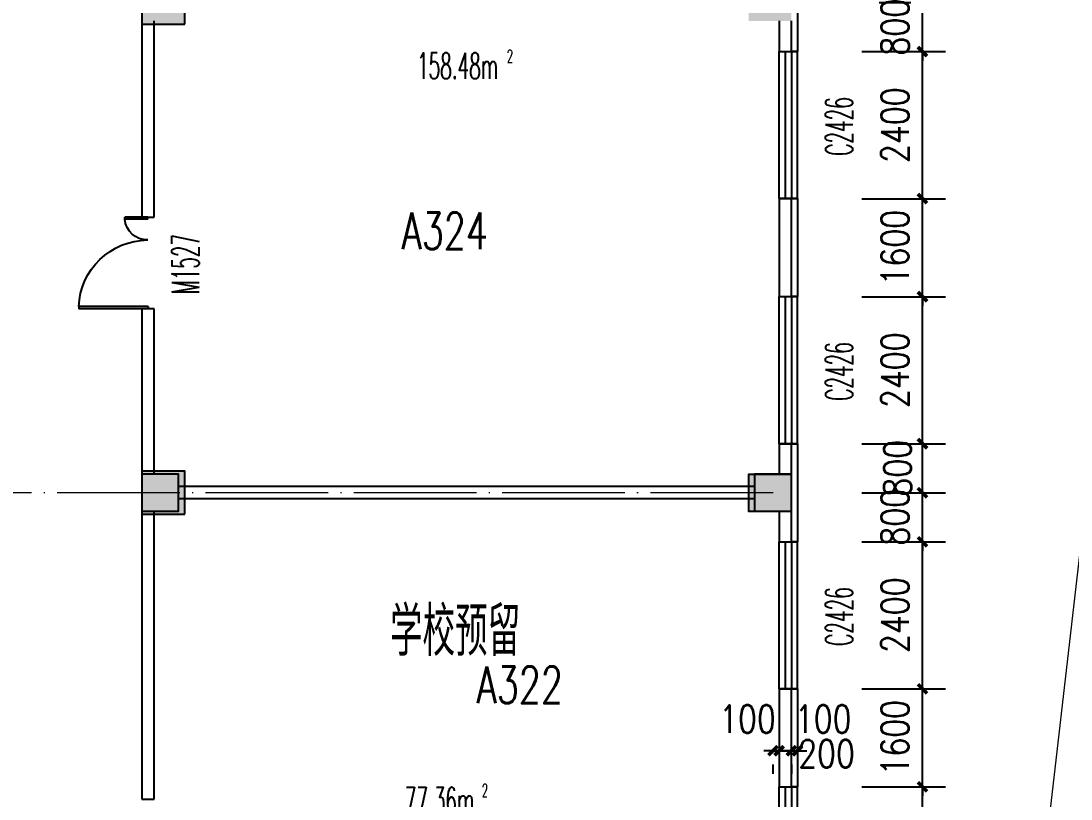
# Model space of a CAD drawing. Extents: x 1417642 to 3570900, y 124798 to 1191112.
# Drawn here: x 1455139 to 1472273, y 448795 to 461495 of the extents above; entities that cross this region are included whole.
import ezdxf

# ---------------------------------------------------------------- set-up
doc = ezdxf.new("R2010")
doc.units = 0
doc.header["$LTSCALE"] = 1000
doc.header["$MEASUREMENT"] = 0
doc.linetypes.add('DOTE', pattern=[2.42, 2, -0.2, 0.02, -0.2])
doc.layers.get('0').update_dxf_attribs({"linetype": 'CONTINUOUS'})
doc.layers.get('Defpoints').update_dxf_attribs({"linetype": 'CONTINUOUS'})
for name, color, linetype in [('colu', 2, 'CONTINUOUS'), ('COLUMN', 9, 'CONTINUOUS'), ('DOTE', 1, 'DOTE'), ('PUB_DIM', 3, 'CONTINUOUS'), ('PUB_HATCH', 8, 'CONTINUOUS'), ('PUB_TEXT', 40, 'CONTINUOUS'), ('SPACE', 7, 'CONTINUOUS'), ('STAIR', 2, 'CONTINUOUS'), ('SURFACE', 6, 'CONTINUOUS'), ('tiaozheng', 20, 'CONTINUOUS'), ('WALL', 4, 'CONTINUOUS'), ('WINDOW', 2, 'CONTINUOUS'), ('WINDOW_TEXT', 7, 'CONTINUOUS'), ('填充', 252, 'CONTINUOUS'), ('柱填充', 8, 'CONTINUOUS')]:
    doc.layers.add(name, color=color, linetype=linetype)
doc.styles.add('_TCH_SPACE', font='ROMANS', dxfattribs={"width": 0.7, "height": 5, "bigfont": 'Z'})
doc.styles.add('_TCH_WINDOW', font='ROMANS.shx', dxfattribs={"width": 0.7, "height": 400, "bigfont": 'Z.shx'})
doc.styles.add('DIM_FONT', font='SIMPLEX.shx', dxfattribs={"width": 0.8})
doc.styles.add('Z', font='ROMANS', dxfattribs={"width": 0.7, "bigfont": 'Z'})
doc.dimstyles.new('DIMN150', dxfattribs={"dimscale": 1.5, "dimtxt": 300, "dimasz": 100, "dimexe": 250, "dimexo": 300, "dimgap": 150, "dimtad": 1, "dimdec": 0, "dimzin": 0, "dimdsep": 46, "dimtxsty": 'DIM_FONT', "dimblk": 'ARCHTICK', "dimcen": 0.09, "dimdle": 1.5, "dimclrt": 7, "dimazin": 2, "dimtfac": 1, "dimtdec": 0, "dimtix": 1, "dimtmove": 2, "dimatfit": 3, "dimldrblk": 'ARCHTICK', "dimfxl": 1, "dimtolj": 1, "dimtzin": 0, "dimarcsym": 0})

# ---------------------------------------------------------------- blocks, each defined once
blk = doc.blocks.new('896')
at = {"layer": '柱填充'}
h = blk.add_hatch(color=256, dxfattribs=at)
h.paths.add_polyline_path([(1580873, 568265), (1580873, 568965), (1580273, 568965), (1580273, 568265)])
h.paths.add_polyline_path([(1572873, 568265), (1572873, 568965), (1572273, 568965), (1572273, 568265)])
h.paths.add_polyline_path([(1564873, 568265), (1564873, 568965), (1564273, 568965), (1564273, 568265)])
h.paths.add_polyline_path([(1556873, 568265), (1556873, 568965), (1556273, 568965), (1556273, 568265)])
h.paths.add_polyline_path([(1546873, 568265), (1546873, 568965), (1546273, 568965), (1546273, 568265)])
h.paths.add_polyline_path([(1536873, 568265), (1536873, 568965), (1536273, 568965), (1536273, 568265)])
h.paths.add_polyline_path([(1533273, 568265), (1533273, 568965), (1532673, 568965), (1532673, 568265)])
h.paths.add_polyline_path([(1523273, 568365), (1523273, 568965), (1522673, 568965), (1522673, 568365)])
h.paths.add_polyline_path([(1590123, 558965), (1589423, 558965), (1589423, 558365), (1590123, 558365)])
h.paths.add_polyline_path([(1580923, 558365), (1580923, 559065), (1580223, 559065), (1580223, 558365)])
h.paths.add_polyline_path([(1572923, 558365), (1572923, 559065), (1572223, 559065), (1572223, 558365)])
h.paths.add_polyline_path([(1564923, 558365), (1564923, 559065), (1564223, 559065), (1564223, 558365)])
h.paths.add_polyline_path([(1556923, 558365), (1556923, 559065), (1556223, 559065), (1556223, 558365)])
h.paths.add_polyline_path([(1546923, 558365), (1546923, 559065), (1546223, 559065), (1546223, 558365)])
h.paths.add_polyline_path([(1536873, 558365), (1536873, 558965), (1536273, 558965), (1536273, 558365)])
h.paths.add_polyline_path([(1533273, 558365), (1533273, 558965), (1532673, 558965), (1532673, 558365)])
h.paths.add_polyline_path([(1523372, 558965), (1522672, 558965), (1522672, 558365), (1523372, 558365)])
h.paths.add_polyline_path([(1590123, 554765), (1590123, 555365), (1589523, 555365), (1589523, 554765)])
h.paths.add_polyline_path([(1580873, 554765), (1580873, 555365), (1580273, 555365), (1580273, 554765)])
h.paths.add_polyline_path([(1572873, 554765), (1572873, 555365), (1572273, 555365), (1572273, 554765)])
h.paths.add_polyline_path([(1564873, 554765), (1564873, 555365), (1564273, 555365), (1564273, 554765)])
h.paths.add_polyline_path([(1556873, 554765), (1556873, 555365), (1556273, 555365), (1556273, 554765)])
h.paths.add_polyline_path([(1546873, 554765), (1546873, 555365), (1546273, 555365), (1546273, 554765)])
h.paths.add_polyline_path([(1536873, 554765), (1536873, 555365), (1536273, 555365), (1536273, 554765)])
h.paths.add_polyline_path([(1533273, 554765), (1533273, 555365), (1532673, 555365), (1532673, 554765)])
h.paths.add_polyline_path([(1523372, 555365), (1522672, 555365), (1522672, 554765), (1523372, 554765)])
h.paths.add_polyline_path([(1590123, 546765), (1590123, 547365), (1589523, 547365), (1589523, 546765)])
h.paths.add_polyline_path([(1580873, 546765), (1580873, 547365), (1580273, 547365), (1580273, 546765)])
h.paths.add_polyline_path([(1572873, 546765), (1572873, 547365), (1572273, 547365), (1572273, 546765)])
h.paths.add_polyline_path([(1564873, 546765), (1564873, 547365), (1564273, 547365), (1564273, 546765)])
h.paths.add_polyline_path([(1556873, 546765), (1556873, 547365), (1556273, 547365), (1556273, 546765)])
h.paths.add_polyline_path([(1546873, 546715), (1546873, 547415), (1546173, 547415), (1546173, 546715)])
h.paths.add_polyline_path([(1536973, 546715), (1536973, 547415), (1536273, 547415), (1536273, 546715)])
h.paths.add_polyline_path([(1533273, 546715), (1533273, 547415), (1532573, 547415), (1532573, 546715)])
h.paths.add_polyline_path([(1523372, 547365), (1522672, 547365), (1522672, 546765), (1523372, 546765)])
h.paths.add_polyline_path([(1546873, 539365), (1546173, 539365), (1546173, 538765), (1546873, 538765)])
h.paths.add_polyline_path([(1536973, 538715), (1536973, 539415), (1536273, 539415), (1536273, 538715)])
h.paths.add_polyline_path([(1533273, 538715), (1533273, 539415), (1532573, 539415), (1532573, 538715)])
h.paths.add_polyline_path([(1523372, 539365), (1522672, 539365), (1522672, 538765), (1523372, 538765)])
h.paths.add_polyline_path([(1546873, 531365), (1546173, 531365), (1546173, 530765), (1546873, 530765)])
h.paths.add_polyline_path([(1536973, 530715), (1536973, 531415), (1536273, 531415), (1536273, 530715)])
h.paths.add_polyline_path([(1533273, 530715), (1533273, 531415), (1532573, 531415), (1532573, 530715)])
h.paths.add_polyline_path([(1523372, 531365), (1522672, 531365), (1522672, 530765), (1523372, 530765)])
h.paths.add_polyline_path([(1546873, 523365), (1546173, 523365), (1546173, 522765), (1546873, 522765)])
h.paths.add_polyline_path([(1536973, 522715), (1536973, 523415), (1536273, 523415), (1536273, 522715)])
h.paths.add_polyline_path([(1533273, 522715), (1533273, 523415), (1532573, 523415), (1532573, 522715)])
h.paths.add_polyline_path([(1523372, 523365), (1522672, 523365), (1522672, 522765), (1523372, 522765)])
h.paths.add_polyline_path([(1546873, 515365), (1546173, 515365), (1546173, 514765), (1546873, 514765)])
h.paths.add_polyline_path([(1536973, 514715), (1536973, 515415), (1536273, 515415), (1536273, 514715)])
h.paths.add_polyline_path([(1533273, 514715), (1533273, 515415), (1532573, 515415), (1532573, 514715)])
h.paths.add_polyline_path([(1523372, 515365), (1522672, 515365), (1522672, 514765), (1523372, 514765)])
h.paths.add_polyline_path([(1546873, 507365), (1546173, 507365), (1546173, 506765), (1546873, 506765)])
h.paths.add_polyline_path([(1536973, 506715), (1536973, 507415), (1536273, 507415), (1536273, 506715)])
h.paths.add_polyline_path([(1533273, 506715), (1533273, 507415), (1532573, 507415), (1532573, 506715)])
h.paths.add_polyline_path([(1523372, 507365), (1522672, 507365), (1522672, 506765), (1523372, 506765)])
h.paths.add_polyline_path([(1546873, 499365), (1546173, 499365), (1546173, 498765), (1546873, 498765)])
h.paths.add_polyline_path([(1536973, 498715), (1536973, 499415), (1536273, 499415), (1536273, 498715)])
h.paths.add_polyline_path([(1533273, 498715), (1533273, 499415), (1532573, 499415), (1532573, 498715)])
h.paths.add_polyline_path([(1523372, 499365), (1522672, 499365), (1522672, 498765), (1523372, 498765)])
h.paths.add_polyline_path([(1546873, 490765), (1546873, 491365), (1546273, 491365), (1546273, 490765)])
h.paths.add_polyline_path([(1536873, 490765), (1536873, 491365), (1536273, 491365), (1536273, 490765)])
h.paths.add_polyline_path([(1533273, 490765), (1533273, 491365), (1532673, 491365), (1532673, 490765)])
h.paths.add_polyline_path([(1523273, 490765), (1523273, 491365), (1522673, 491365), (1522673, 490765)])
at = {"layer": 'colu'}
for points in [[(1536973, 538715), (1536973, 539415), (1536273, 539415), (1536273, 538715)], [(1536973, 530715), (1536973, 531415), (1536273, 531415), (1536273, 530715)], [(1546873, 531365), (1546173, 531365), (1546173, 530765), (1546873, 530765)]]:
    blk.add_lwpolyline(points, close=True, dxfattribs=at)
blk = doc.blocks.new('_ArchTick')
at = {"color": 0, "linetype": 'ByBlock', "const_width": 0.4}
blk.add_lwpolyline([(-0.5, -0.5), (0.5, 0.5)], dxfattribs=at)
blk = doc.blocks.new('*D1550')
at = {"layer": 'Defpoints', "color": 0}
for p in [(1467410, 449810), (1467510, 449810), (1467510, 449584)]:
    blk.add_point(p, dxfattribs=at)
at = {"layer": 'PUB_DIM', "color": 0, "lineweight": -2}
for p, q in [((1467410, 449584), (1467260, 449584)), ((1467410, 449584), (1467510, 449584)), ((1467510, 449584), (1467660, 449584)), ((1467410, 449360), (1467410, 449209)), ((1467510, 449360), (1467510, 449209))]:
    blk.add_line(p, q, dxfattribs=at)
at = {"layer": 'PUB_DIM', "color": 0, "lineweight": -2, "xscale": 150, "yscale": 150, "zscale": 150}
blk.add_blockref('_ArchTick', (1467410, 449584), dxfattribs=at)
at = {"layer": 'PUB_DIM', "color": 0, "lineweight": -2, "xscale": 150, "yscale": 150, "zscale": 150, "rotation": 180}
blk.add_blockref('_ArchTick', (1467510, 449584), dxfattribs=at)
at = {"layer": 'PUB_DIM', "color": 7, "insert": (1466993, 450102), "char_height": 450, "attachment_point": 5, "style": 'DIM_FONT'}
blk.add_mtext('\\A1;100', dxfattribs=at)
blk = doc.blocks.new('*D1551')
at = {"layer": 'Defpoints', "color": 0}
for p in [(1467510, 449810), (1467710, 449810), (1467710, 449584)]:
    blk.add_point(p, dxfattribs=at)
at = {"layer": 'PUB_DIM', "color": 0, "lineweight": -2}
for p, q in [((1467510, 449584), (1467360, 449584)), ((1467510, 449584), (1467710, 449584)), ((1467710, 449584), (1467860, 449584)), ((1467510, 449360), (1467510, 449209)), ((1467710, 449360), (1467710, 449209))]:
    blk.add_line(p, q, dxfattribs=at)
at = {"layer": 'PUB_DIM', "color": 0, "lineweight": -2, "xscale": 150, "yscale": 150, "zscale": 150}
blk.add_blockref('_ArchTick', (1467510, 449584), dxfattribs=at)
at = {"layer": 'PUB_DIM', "color": 0, "lineweight": -2, "xscale": 150, "yscale": 150, "zscale": 150, "rotation": 180}
blk.add_blockref('_ArchTick', (1467710, 449584), dxfattribs=at)
at = {"layer": 'PUB_DIM', "color": 7, "insert": (1468284, 449535), "char_height": 450, "attachment_point": 5, "style": 'DIM_FONT'}
blk.add_mtext('\\A1;200', dxfattribs=at)
blk = doc.blocks.new('*D1552')
at = {"layer": 'Defpoints', "color": 0}
for p in [(1467710, 449810), (1467810, 449810), (1467810, 449584)]:
    blk.add_point(p, dxfattribs=at)
at = {"layer": 'PUB_DIM', "color": 0, "lineweight": -2}
for p, q in [((1467710, 449584), (1467560, 449584)), ((1467710, 449584), (1467810, 449584)), ((1467810, 449584), (1467960, 449584)), ((1467710, 449360), (1467710, 449209)), ((1467810, 449360), (1467810, 449209))]:
    blk.add_line(p, q, dxfattribs=at)
at = {"layer": 'PUB_DIM', "color": 0, "lineweight": -2, "xscale": 150, "yscale": 150, "zscale": 150}
blk.add_blockref('_ArchTick', (1467710, 449584), dxfattribs=at)
at = {"layer": 'PUB_DIM', "color": 0, "lineweight": -2, "xscale": 150, "yscale": 150, "zscale": 150, "rotation": 180}
blk.add_blockref('_ArchTick', (1467810, 449584), dxfattribs=at)
at = {"layer": 'PUB_DIM', "color": 7, "insert": (1468228, 450102), "char_height": 450, "attachment_point": 5, "style": 'DIM_FONT'}
blk.add_mtext('\\A1;100', dxfattribs=at)
blk = doc.blocks.new('*D1987')
at = {"layer": 'Defpoints', "color": 0}
for p in [(1468409, 448995), (1469849, 448995), (1468409, 446595)]:
    blk.add_point(p, dxfattribs=at)
at = {"layer": 'PUB_DIM', "color": 0, "lineweight": -2}
for p, q in [((1468859, 448995), (1470224, 448995)), ((1469849, 446593), (1469849, 448998)), ((1468859, 446595), (1470224, 446595))]:
    blk.add_line(p, q, dxfattribs=at)
at = {"layer": 'PUB_DIM', "color": 0, "lineweight": -2, "xscale": 150, "yscale": 150, "zscale": 150}
for p, rotation in [((1469849, 448995), 90), ((1469849, 446595), 270)]:
    blk.add_blockref('_ArchTick', p, dxfattribs=dict(at, rotation=rotation))
at = {"layer": 'PUB_DIM', "color": 7, "insert": (1469399, 447795), "char_height": 450, "attachment_point": 5, "rotation": 90, "style": 'DIM_FONT'}
blk.add_mtext('\\A1;2400', dxfattribs=at)
blk = doc.blocks.new('*D1988')
at = {"layer": 'Defpoints', "color": 0}
for p in [(1468409, 450595), (1469849, 450595), (1468409, 448995)]:
    blk.add_point(p, dxfattribs=at)
at = {"layer": 'PUB_DIM', "color": 0, "lineweight": -2}
for p, q in [((1469849, 450595), (1469849, 450745)), ((1468859, 450595), (1470224, 450595)), ((1469849, 448995), (1469849, 450595)), ((1468859, 448995), (1470224, 448995)), ((1469849, 448995), (1469849, 448845))]:
    blk.add_line(p, q, dxfattribs=at)
at = {"layer": 'PUB_DIM', "color": 0, "lineweight": -2, "xscale": 150, "yscale": 150, "zscale": 150}
for p, rotation in [((1469849, 450595), 270), ((1469849, 448995), 90)]:
    blk.add_blockref('_ArchTick', p, dxfattribs=dict(at, rotation=rotation))
at = {"layer": 'PUB_DIM', "color": 7, "insert": (1469399, 449795), "char_height": 450, "attachment_point": 5, "rotation": 90, "style": 'DIM_FONT'}
blk.add_mtext('\\A1;1600', dxfattribs=at)
blk = doc.blocks.new('*D1989')
at = {"layer": 'Defpoints', "color": 0}
for p in [(1468409, 452995), (1469849, 452995), (1468409, 450595)]:
    blk.add_point(p, dxfattribs=at)
at = {"layer": 'PUB_DIM', "color": 0, "lineweight": -2}
for p, q in [((1468859, 452995), (1470224, 452995)), ((1469849, 450593), (1469849, 452998)), ((1468859, 450595), (1470224, 450595))]:
    blk.add_line(p, q, dxfattribs=at)
at = {"layer": 'PUB_DIM', "color": 0, "lineweight": -2, "xscale": 150, "yscale": 150, "zscale": 150}
for p, rotation in [((1469849, 452995), 90), ((1469849, 450595), 270)]:
    blk.add_blockref('_ArchTick', p, dxfattribs=dict(at, rotation=rotation))
at = {"layer": 'PUB_DIM', "color": 7, "insert": (1469399, 451795), "char_height": 450, "attachment_point": 5, "rotation": 90, "style": 'DIM_FONT'}
blk.add_mtext('\\A1;2400', dxfattribs=at)
blk = doc.blocks.new('*D1990')
at = {"layer": 'Defpoints', "color": 0}
for p in [(1468409, 453795), (1469849, 453795), (1468409, 452995)]:
    blk.add_point(p, dxfattribs=at)
at = {"layer": 'PUB_DIM', "color": 0, "lineweight": -2}
for p, q in [((1469849, 453795), (1469849, 453945)), ((1468859, 453795), (1470224, 453795)), ((1469849, 452995), (1469849, 453795)), ((1468859, 452995), (1470224, 452995)), ((1469849, 452995), (1469849, 452845))]:
    blk.add_line(p, q, dxfattribs=at)
at = {"layer": 'PUB_DIM', "color": 0, "lineweight": -2, "xscale": 150, "yscale": 150, "zscale": 150}
for p, rotation in [((1469849, 453795), 270), ((1469849, 452995), 90)]:
    blk.add_blockref('_ArchTick', p, dxfattribs=dict(at, rotation=rotation))
at = {"layer": 'PUB_DIM', "color": 7, "insert": (1469399, 453395), "char_height": 450, "attachment_point": 5, "rotation": 90, "style": 'DIM_FONT'}
blk.add_mtext('\\A1;800', dxfattribs=at)
blk = doc.blocks.new('*D1991')
at = {"layer": 'Defpoints', "color": 0}
for p in [(1468409, 454595), (1469849, 454595), (1468409, 453795)]:
    blk.add_point(p, dxfattribs=at)
at = {"layer": 'PUB_DIM', "color": 0, "lineweight": -2}
for p, q in [((1468859, 454595), (1470224, 454595)), ((1469849, 453793), (1469849, 454598)), ((1468859, 453795), (1470224, 453795))]:
    blk.add_line(p, q, dxfattribs=at)
at = {"layer": 'PUB_DIM', "color": 0, "lineweight": -2, "xscale": 150, "yscale": 150, "zscale": 150}
for p, rotation in [((1469849, 454595), 90), ((1469849, 453795), 270)]:
    blk.add_blockref('_ArchTick', p, dxfattribs=dict(at, rotation=rotation))
at = {"layer": 'PUB_DIM', "color": 7, "insert": (1469442, 454195), "char_height": 450, "attachment_point": 5, "rotation": 90, "style": 'DIM_FONT'}
blk.add_mtext('\\A1;800', dxfattribs=at)
blk = doc.blocks.new('*D1992')
at = {"layer": 'Defpoints', "color": 0}
for p in [(1468409, 456995), (1469849, 456995), (1468409, 454595)]:
    blk.add_point(p, dxfattribs=at)
at = {"layer": 'PUB_DIM', "color": 0, "lineweight": -2}
for p, q in [((1468859, 456995), (1470224, 456995)), ((1469849, 454593), (1469849, 456998)), ((1468859, 454595), (1470224, 454595))]:
    blk.add_line(p, q, dxfattribs=at)
at = {"layer": 'PUB_DIM', "color": 0, "lineweight": -2, "xscale": 150, "yscale": 150, "zscale": 150}
for p, rotation in [((1469849, 456995), 90), ((1469849, 454595), 270)]:
    blk.add_blockref('_ArchTick', p, dxfattribs=dict(at, rotation=rotation))
at = {"layer": 'PUB_DIM', "color": 7, "insert": (1469399, 455795), "char_height": 450, "attachment_point": 5, "rotation": 90, "style": 'DIM_FONT'}
blk.add_mtext('\\A1;2400', dxfattribs=at)
blk = doc.blocks.new('*D1993')
at = {"layer": 'Defpoints', "color": 0}
for p in [(1468409, 458595), (1469849, 458595), (1468409, 456995)]:
    blk.add_point(p, dxfattribs=at)
at = {"layer": 'PUB_DIM', "color": 0, "lineweight": -2}
for p, q in [((1469849, 458595), (1469849, 458745)), ((1468859, 458595), (1470224, 458595)), ((1469849, 456995), (1469849, 458595)), ((1468859, 456995), (1470224, 456995)), ((1469849, 456995), (1469849, 456845))]:
    blk.add_line(p, q, dxfattribs=at)
at = {"layer": 'PUB_DIM', "color": 0, "lineweight": -2, "xscale": 150, "yscale": 150, "zscale": 150}
for p, rotation in [((1469849, 458595), 270), ((1469849, 456995), 90)]:
    blk.add_blockref('_ArchTick', p, dxfattribs=dict(at, rotation=rotation))
at = {"layer": 'PUB_DIM', "color": 7, "insert": (1469399, 457795), "char_height": 450, "attachment_point": 5, "rotation": 90, "style": 'DIM_FONT'}
blk.add_mtext('\\A1;1600', dxfattribs=at)
blk = doc.blocks.new('*D1994')
at = {"layer": 'Defpoints', "color": 0}
for p in [(1468409, 460995), (1469849, 460995), (1468409, 458595)]:
    blk.add_point(p, dxfattribs=at)
at = {"layer": 'PUB_DIM', "color": 0, "lineweight": -2}
for p, q in [((1468859, 460995), (1470224, 460995)), ((1469849, 458593), (1469849, 460998)), ((1468859, 458595), (1470224, 458595))]:
    blk.add_line(p, q, dxfattribs=at)
at = {"layer": 'PUB_DIM', "color": 0, "lineweight": -2, "xscale": 150, "yscale": 150, "zscale": 150}
for p, rotation in [((1469849, 460995), 90), ((1469849, 458595), 270)]:
    blk.add_blockref('_ArchTick', p, dxfattribs=dict(at, rotation=rotation))
at = {"layer": 'PUB_DIM', "color": 7, "insert": (1469399, 459795), "char_height": 450, "attachment_point": 5, "rotation": 90, "style": 'DIM_FONT'}
blk.add_mtext('\\A1;2400', dxfattribs=at)
blk = doc.blocks.new('*D1995')
at = {"layer": 'Defpoints', "color": 0}
for p in [(1468409, 461795), (1469849, 461795), (1468409, 460995)]:
    blk.add_point(p, dxfattribs=at)
at = {"layer": 'PUB_DIM', "color": 0, "lineweight": -2}
for p, q in [((1469849, 461795), (1469849, 461945)), ((1468859, 461795), (1470224, 461795)), ((1469849, 460995), (1469849, 461795)), ((1468859, 460995), (1470224, 460995)), ((1469849, 460995), (1469849, 460845))]:
    blk.add_line(p, q, dxfattribs=at)
at = {"layer": 'PUB_DIM', "color": 0, "lineweight": -2, "xscale": 150, "yscale": 150, "zscale": 150}
for p, rotation in [((1469849, 461795), 270), ((1469849, 460995), 90)]:
    blk.add_blockref('_ArchTick', p, dxfattribs=dict(at, rotation=rotation))
at = {"layer": 'PUB_DIM', "color": 7, "insert": (1469399, 461395), "char_height": 450, "attachment_point": 5, "rotation": 90, "style": 'DIM_FONT'}
blk.add_mtext('\\A1;800', dxfattribs=at)
blk = doc.blocks.new('_FZH')
blk.add_lwpolyline([(-0.5, -0.5), (0.5, -0.5), (0.5, 0.5), (-0.5, 0.5)], close=True)
at = {"layer": 'PUB_HATCH'}
blk.add_solid([(-0.5, -0.5), (0.5, -0.5), (-0.5, 0.5), (0.5, 0.5)], dxfattribs=at)
blk = doc.blocks.new('$TCHSYS$WIN2D')
for p, q in [((-0.5, 0.5), (0.5, 0.5)), ((-0.5, 0.5), (-0.5, -0.5)), ((0.5, 0.5), (0.5, -0.5)), ((0.5, 0.1667), (-0.5, 0.1667)), ((0.5, -0.1667), (-0.5, -0.1667)), ((-0.5, -0.5), (0.5, -0.5))]:
    blk.add_line(p, q)
blk = doc.blocks.new('$DorLib2D$00000225')
at = {"color": 0}
for p, q in [((0.475, -0.001), (0.475, 0.752)), ((0.475, 0.752), (0.5, 0.752)), ((0.5, -0.001), (0.5, 0.752)), ((-0.5, 0), (-0.5, 0.252)), ((-0.475, 0.252), (-0.5, 0.252)), ((-0.475, 0), (-0.475, 0.252)), ((-0.475, 0), (-0.5, 0)), ((0.475, -0.001), (0.5, -0.001))]:
    blk.add_line(p, q, dxfattribs=at)
for centre, radius, start, end in [((0.505, -0.002), 0.755, 92.2493, 179.7238), ((-0.501, 0.003), 0.251, 359.7899, 84.0974)]:
    blk.add_arc(centre, radius, start, end, dxfattribs=at)

msp = doc.modelspace()

# ---------------------------------------------------------------- linework, layer by layer
at = {"layer": 'DOTE', "lineweight": 0}
msp.add_lwpolyline([(1467410.3, 453795.5), (1432083.9, 453795.5)], dxfattribs=at)
at = {"layer": 'STAIR', "lineweight": 0}
msp.add_lwpolyline([(1467810.8, 412795.5), (1473366, 460995.5), (1511010.3, 469395.5)], dxfattribs=at)
at = {"layer": 'SURFACE'}
for p, q in [((1467810.3, 461795.5), (1467810.3, 460995.5)), ((1467810.3, 460995.5), (1467710.3, 460995.5)), ((1467810.3, 458595.5), (1467710.3, 458595.5)), ((1467810.3, 458595.5), (1467810.3, 456995.5)), ((1467810.3, 456995.5), (1467710.3, 456995.5)), ((1467810.3, 454595.5), (1467710.3, 454595.5)), ((1467810.3, 454595.5), (1467810.3, 453795.5)), ((1467810.3, 453795.5), (1467810.3, 452995.5)), ((1467810.3, 452995.5), (1467710.3, 452995.5)), ((1467810.3, 450595.5), (1467710.3, 450595.5)), ((1467810.3, 450595.5), (1467810.3, 448995.5)), ((1467810.3, 448995.5), (1467710.3, 448995.5))]:
    msp.add_line(p, q, dxfattribs=at)
at = {"layer": 'WALL'}
for p, q in [((1457110.3, 461495.5), (1457110.3, 458295.5)), ((1457310.3, 458295.5), (1457310.3, 461495.5)), ((1467510.3, 461495.5), (1467510.3, 460995.5)), ((1467710.3, 460995.5), (1467710.3, 461495.5)), ((1467510.3, 460995.5), (1467710.3, 460995.5)), ((1467510.3, 458595.5), (1467510.3, 456995.5)), ((1467710.3, 458595.5), (1467510.3, 458595.5)), ((1467710.3, 456995.5), (1467710.3, 458595.5)), ((1457110.3, 458295.5), (1457310.3, 458295.5)), ((1467510.3, 456995.5), (1467710.3, 456995.5)), ((1457310.3, 456795.5), (1457110.3, 456795.5)), ((1457110.3, 456795.5), (1457110.3, 454095.5)), ((1457310.3, 454095.5), (1457310.3, 456795.5)), ((1467710.3, 454595.5), (1467510.3, 454595.5)), ((1467510.3, 454595.5), (1467510.3, 454095.5)), ((1467710.3, 454095.5), (1467710.3, 454595.5)), ((1467110.3, 453895.5), (1457710.3, 453895.5)), ((1467110.3, 453695.5), (1457710.3, 453695.5)), ((1457110.3, 453495.5), (1457110.3, 448795.5)), ((1457310.3, 448795.5), (1457310.3, 453495.5)), ((1467510.3, 453495.5), (1467510.3, 452995.5)), ((1467710.3, 452995.5), (1467710.3, 453495.5)), ((1467510.3, 452995.5), (1467710.3, 452995.5)), ((1467510.3, 450595.5), (1467510.3, 448995.5)), ((1467710.3, 450595.5), (1467510.3, 450595.5)), ((1467710.3, 448995.5), (1467710.3, 450595.5)), ((1467510.3, 448995.5), (1467710.3, 448995.5)), ((1457110.3, 448795.5), (1457310.3, 448795.5))]:
    msp.add_line(p, q, dxfattribs=at)

# ---------------------------------------------------------------- block references
at = {"layer": 'COLUMN', "lineweight": 0, "xscale": 600, "yscale": 600, "zscale": 600}
for p in [(1457410.3, 453795.5), (1467410.3, 453795.5)]:
    msp.add_blockref('_FZH', p, dxfattribs=at)
at = {"layer": 'tiaozheng'}
msp.add_blockref('896', (-79162.5, -77269.7), dxfattribs=at)
at = {"layer": 'WINDOW', "color": 2}
ref = msp.add_blockref('$TCHSYS$WIN2D', (1467660.3, 459795.5), dxfattribs=dict(at, xscale=-2400, yscale=-300, zscale=-2400, rotation=270))
ref.add_attrib('A', 'C2426', (1468713.2, 459296.7), dxfattribs={"layer": 'WINDOW_TEXT', "color": 2, "height": 446.25, "rotation": 90, "style": '_TCH_WINDOW', "width": 0.494118})
at = {"layer": 'WINDOW', "lineweight": 0}
ref = msp.add_blockref('$DorLib2D$00000225', (1457210.3, 457545.5), dxfattribs=dict(at, xscale=-1500, yscale=1500, zscale=-1500, rotation=90.00000000000165))
ref.add_attrib('A', 'M1527', (1458045.9, 457036.2), dxfattribs={"layer": 'WINDOW_TEXT', "lineweight": 0, "height": 446.25, "rotation": 90, "style": '_TCH_WINDOW', "width": 0.494118})
at = {"layer": 'WINDOW', "color": 2}
ref = msp.add_blockref('$TCHSYS$WIN2D', (1467660.3, 455795.5), dxfattribs=dict(at, xscale=-2400, yscale=-300, zscale=-2400, rotation=270))
ref.add_attrib('A', 'C2426', (1468713.2, 455296.7), dxfattribs={"layer": 'WINDOW_TEXT', "color": 2, "height": 446.25, "rotation": 90, "style": '_TCH_WINDOW', "width": 0.494118})
ref = msp.add_blockref('$TCHSYS$WIN2D', (1467660.3, 451795.5), dxfattribs=dict(at, xscale=-2400, yscale=-300, zscale=-2400, rotation=270))
ref.add_attrib('A', 'C2426', (1468713.2, 451296.7), dxfattribs={"layer": 'WINDOW_TEXT', "color": 2, "height": 446.25, "rotation": 90, "style": '_TCH_WINDOW', "width": 0.494118})
ref = msp.add_blockref('$TCHSYS$WIN2D', (1467660.3, 447795.5), dxfattribs=dict(at, xscale=-2400, yscale=-300, zscale=-2400, rotation=270))
ref.add_attrib('A', 'C2426', (1468713.2, 447296.7), dxfattribs={"layer": 'WINDOW_TEXT', "color": 2, "height": 446.25, "rotation": 90, "style": '_TCH_WINDOW', "width": 0.494118})

# ---------------------------------------------------------------- texts
at = {"layer": 'PUB_TEXT', "color": 1, "lineweight": 60, "style": 'Z', "width": 0.7}
for s, p in [('A324', (1461353.5, 457768.5)), ('A322', (1462578, 450358.5))]:
    msp.add_text(s, height=600, dxfattribs=at).set_placement(p)
at = {"layer": 'SPACE', "style": '_TCH_SPACE', "width": 0.525}
for s, height, p in [('158.48m', 420, (1461601.4, 460553.4)), ('2', 210, (1463071.4, 460815.9)), ('77.36m', 420, (1461401.6, 448568)), ('2', 210, (1462661.6, 448830.5))]:
    msp.add_text(s, height=height, dxfattribs=at).set_placement(p)
at = {"layer": '填充', "insert": (1461158.5, 451930.9), "char_height": 800, "width": 8372.358, "attachment_point": 1, "style": '_TCH_WINDOW'}
msp.add_mtext('{\\C3;学校预留}', dxfattribs=at)

# ---------------------------------------------------------------- dimensions: what is measured, and where the dimension line sits
at = {"layer": 'PUB_DIM'}
for p1, p2, picture, middle in [((1468409.1, 460995.5), (1468409.1, 461795.5), '*D1995', (1469399.1, 461395.5)), ((1468409.1, 458595.5), (1468409.1, 460995.5), '*D1994', (1469399.1, 459795.5)), ((1468409.1, 456995.5), (1468409.1, 458595.5), '*D1993', (1469399.1, 457795.5)), ((1468409.1, 454595.5), (1468409.1, 456995.5), '*D1992', (1469399.1, 455795.5)), ((1468409.1, 452995.5), (1468409.1, 453795.5), '*D1990', (1469399.1, 453395.5)), ((1468409.1, 450595.5), (1468409.1, 452995.5), '*D1989', (1469399.1, 451795.5)), ((1468409.1, 448995.5), (1468409.1, 450595.5), '*D1988', (1469399.1, 449795.5)), ((1468409.1, 446595.5), (1468409.1, 448995.5), '*D1987', (1469399.1, 447795.5))]:
    dim = msp.add_aligned_dim(p1=p1, p2=p2, distance=-1440, dimstyle='DIMN150', dxfattribs=at)
    dim.commit()
    dim.dimension.update_dxf_attribs({"geometry": picture, "text_midpoint": middle})
for base, p1, p2, angle, picture, middle in [((1469849.1, 454595.5), (1468409.1, 453795.5), (1468409.1, 454595.5), 90, '*D1991', (1469441.7, 454195.5)), ((1467510.3, 449584.4), (1467410.3, 449809.7), (1467510.3, 449809.7), 0, '*D1550', (1466992.5, 450101.9)), ((1467810.3, 449584.4), (1467710.3, 449809.7), (1467810.3, 449809.7), 0, '*D1552', (1468228, 450101.9)), ((1467710.3, 449584.4), (1467510.3, 449809.7), (1467710.3, 449809.7), 0, '*D1551', (1468283.7, 449535.5))]:
    dim = msp.add_linear_dim(base=base, p1=p1, p2=p2, angle=angle, dimstyle='DIMN150', dxfattribs=at)
    dim.commit()
    dim.dimension.update_dxf_attribs({"geometry": picture, "text_midpoint": middle, "dimtype": 129})

doc.saveas('drawing.dxf')
